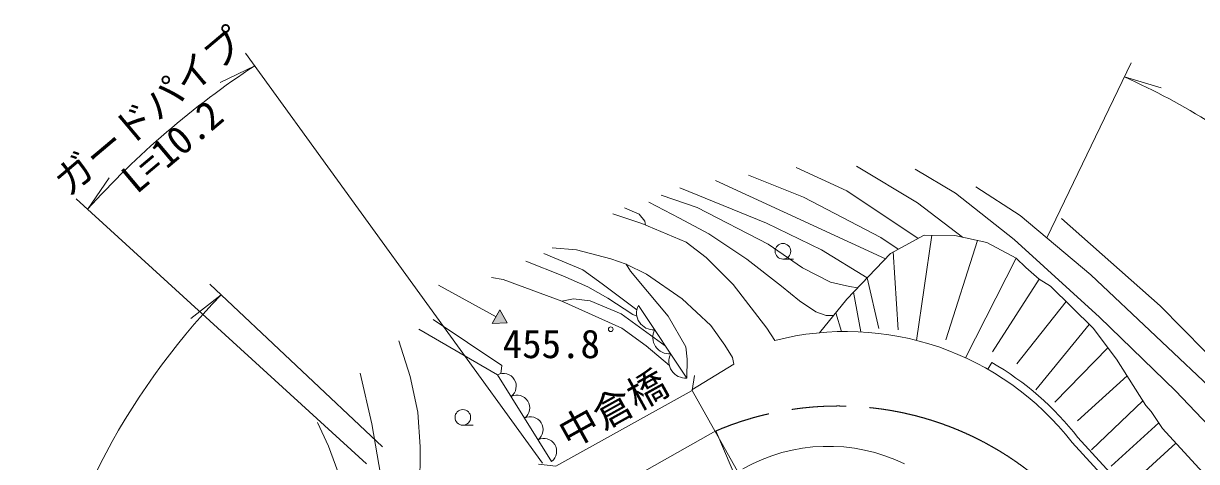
# Model space of a CAD drawing. Units: millimetres, scale not verified. Extents: x 40000 to 680000, y 20000 to 380000.
# Drawn here: x 378012 to 453212, y 309841 to 337904 of the extents above; entities that cross this region are included whole.
import ezdxf
from ezdxf.enums import TextEntityAlignment as Align

# ---------------------------------------------------------------- set-up
doc = ezdxf.new("R2010")
doc.units = ezdxf.units.MM
doc.header["$LTSCALE"] = 1000
doc.linetypes.add('CHAIN', pattern=[18.5, 12, -1.5, 3.5, -1.5])
for name, color, linetype, lineweight in [('M-BGD', 7, 'Continuous', 13), ('M-BMK', 2, 'CHAIN', 13), ('M-STR-HTXT', 7, 'Continuous', 13), ('M-STR-STR1', 1, 'Continuous', 13)]:
    doc.layers.add(name, color=color, linetype=linetype, lineweight=lineweight)
doc.layers.add('M-BMK-HTXT', color=7, linetype='Continuous')
doc.styles.add('ＭＳ ゴシック', font='')
doc.styles.get('ＭＳ ゴシック').set_extended_font_data('MS Gothic')

msp = doc.modelspace()

# ---------------------------------------------------------------- hatches: boundary and pattern name
at = {"layer": 'M-BGD'}
msp.add_hatch(color=256, dxfattribs=at).paths.add_polyline_path([(408068, 318681), (409010, 318735), (408549, 319558)])

# ---------------------------------------------------------------- linework, layer by layer
for p, q in [((422371, 327842), (433267, 322824)), ((436244, 324340), (435263, 317603)), ((439163, 324008), (437138, 317628)), ((426699, 322814), (427365, 322814)), ((433765, 323265), (434080, 318275)), ((441646, 322866), (438393, 316494)), ((408308, 319119), (404626, 321140)), ((432104, 321606), (432853, 318366)), ((443118, 321516), (440137, 316875)), ((431224, 320684), (431690, 318146)), ((420541, 315183), (417433, 319837)), ((444853, 320086), (441694, 316109)), ((408549, 319558), (408068, 318681)), ((409010, 318735), (408549, 319558)), ((430085, 319369), (430445, 318169)), ((409010, 318735), (408068, 318681)), ((446332, 318618), (442912, 314442)), ((447530, 317114), (444125, 313633)), ((439833, 315752), (440082, 316186)), ((448755, 315322), (445577, 312456)), ((449765, 313732), (446480, 310584)), ((406179, 312170), (406846, 312170)), ((450789, 312310), (447735, 309553)), ((451887, 311019), (449142, 308524))]:
    msp.add_line(p, q, dxfattribs=at)
for points in [[(427537, 328688), (430789, 327174), (435365, 324138)], [(431411, 328766), (435323, 326420), (438219, 324213)], [(424498, 328176), (428025, 326785), (432964, 324195), (434093, 323444)], [(435165, 328574), (437762, 327029), (441527, 324058), (446984, 319097), (451874, 314360), (454861, 311232), (461062, 304167), (467195, 297360), (470609, 294116), (474621, 291424), (477889, 289817), (480714, 288988), (483641, 288717)], [(420091, 327383), (425650, 325103), (429161, 323404), (432104, 321606)], [(439068, 327440), (441912, 325610), (446444, 321796), (454765, 313948), (459414, 308781), (462064, 305279), (464471, 302349), (467008, 299512), (470963, 296020)], [(418097, 326449), (420071, 325424), (421940, 324420), (424379, 322813), (426610, 321067), (427770, 320139), (428811, 319437), (429479, 319192), (429950, 319206)], [(418884, 326914), (421203, 326115), (425746, 323771), (427952, 322254), (429750, 321333), (430971, 321047), (431492, 320964)], [(426174, 317593), (425670, 318386), (423515, 321181), (421776, 322921), (420503, 323898), (417650, 325089), (415800, 325717)], [(416548, 326092), (417476, 325688), (417853, 325249), (417881, 324993)], [(444566, 325418), (450887, 319812), (459469, 311105), (465992, 304364), (469092, 301515), (471504, 299401), (473974, 297797)], [(429033, 318091), (430802, 320241), (433604, 323178), (435747, 324346), (437708, 324324), (439767, 323878), (441646, 322866), (442276, 322278), (443118, 321516), (443847, 321084), (446576, 318376), (448073, 316396), (449962, 313422), (450302, 313044), (451021, 311960), (454075, 308640)], [(420864, 314424), (423551, 316087), (423473, 316496), (422974, 317295), (422072, 318558), (420239, 320269), (417948, 321841), (416642, 322478), (415669, 322821), (413464, 323411), (411901, 323524)], [(417337, 319155), (417071, 319252), (415480, 320302), (414197, 321024), (412578, 321745), (410215, 322673)], [(417339, 319566), (415117, 321232), (413877, 322112), (411361, 323159)], [(420541, 315183), (420554, 316394), (420467, 317191), (419349, 319145), (418016, 320732), (416932, 322034), (416642, 322478)], [(419422, 315995), (417931, 317249), (416367, 318383), (412514, 320120), (408759, 321492), (408006, 321625)], [(412514, 320120), (413277, 320253), (414333, 320144), (416338, 319309), (419155, 317259)], [(408615, 315464), (408670, 316002), (404273, 318947)], [(411866, 309849), (408410, 315392), (403356, 318319)], [(402072, 317578), (402806, 315278), (403289, 313011), (403439, 310778), (403426, 308007)], [(399606, 315493), (400351, 312254), (401378, 306292)], [(396866, 312350), (397567, 310826), (398676, 307806), (399544, 304202)], [(445613, 311373), (470446, 284239), (476425, 278382)], [(475780, 278096), (470083, 283895), (445230, 311051)]]:
    msp.add_lwpolyline(points, dxfattribs=at)
for centre, radius in [((426699, 323314), 500), ((415660, 318314), 150), ((406179, 312670), 500)]:
    msp.add_circle(centre, radius, dxfattribs=at)
for centre, radius, start, end in [((418391, 319355), 1073, 153.30609, 274.16621), ((419427, 317804), 1073, 153.30609, 274.16621), ((430737, 299861), 18310, 37.67132, 104.43292), ((420463, 316252), 1073, 153.30609, 274.16621), ((430737, 299861), 18810, 37.7355, 60.21272), ((408780, 314661), 820, 307.00139, 116.88376), ((409644, 313275), 820, 307.00139, 116.88376), ((410508, 311889), 820, 307.00139, 116.88376), ((411372, 310504), 820, 307.00139, 116.88376), ((429614, 299671), 11147, 64.02351, 119.4414)]:
    msp.add_arc(centre, radius, start, end, dxfattribs=at)
at = {"layer": 'M-BMK'}
msp.add_line((422400, 311801), (413463, 306786), dxfattribs=at)
msp.add_arc((430233, 293398), 20000, 49.84287, 113.05619, dxfattribs=at)
at = {"layer": 'M-STR-HTXT'}
for p, q in [((411282, 309728), (392249, 336006)), ((392836, 335195), (390624, 334130)), ((443609, 324182), (449030, 335382)), ((448594, 334482), (450948, 333783)), ((382124, 325997), (383513, 328022)), ((400010, 309694), (381385, 326671)), ((401023, 310786), (389956, 321201)), ((390684, 320516), (388752, 319001)), ((422400, 311801), (435424, 281201))]:
    msp.add_line(p, q, dxfattribs=at)
for centre, radius, start, end in [((423012, 289213), 55000, 123.27532, 138.0246), ((430233, 293398), 45000, 49.84287, 65.91863), ((423012, 289213), 45000, 135.92303, 203.40704)]:
    msp.add_arc(centre, radius, start, end, dxfattribs=at)
at = {"layer": 'M-STR-STR1'}
msp.add_line((420884, 314390), (423892, 309028), dxfattribs=at)
msp.add_lwpolyline([(411032, 309673), (412138, 309535), (420884, 314390), (421023, 315351)], dxfattribs=at)

# ---------------------------------------------------------------- texts
at = {"layer": 'M-BGD', "style": 'ＭＳ ゴシック'}
msp.add_text('455.8', height=1833, dxfattribs=at).set_placement((411851, 317380), align=Align.MIDDLE_CENTER)
at = {"layer": 'M-BMK-HTXT', "style": 'ＭＳ ゴシック'}
msp.add_text('中倉橋', height=1833, rotation=29.036, dxfattribs=at).set_placement((416511, 311962), align=Align.BOTTOM_CENTER)
at = {"layer": 'M-STR-HTXT', "style": 'ＭＳ ゴシック'}
msp.add_text('ガードパイプ', height=1833, rotation=40.098, dxfattribs=at).set_placement((386990, 331171), align=Align.BOTTOM_CENTER)
msp.add_text('L=10.2', height=1833, rotation=40.098, dxfattribs=at).set_placement((386946, 330736), align=Align.TOP_CENTER)

doc.saveas('drawing.dxf')
